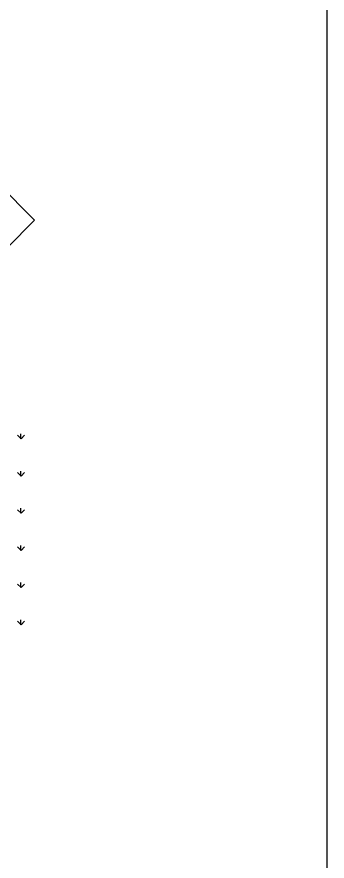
# Model space of a CAD drawing. Header units: millimetres. Extents: x 43843 to 1069877, y 60576 to 148433.
# Drawn here: x 870954 to 876951, y 85766 to 102073 of the extents above; entities that cross this region are included whole.
import ezdxf

# ---------------------------------------------------------------- set-up
doc = ezdxf.new("R2010")
doc.units = ezdxf.units.MM
for name, color, linetype in [('8', 8, 'Continuous'), ('S-HAT', 252, 'Continuous'), ('XR-지하주차장$0$AA-COL', 2, 'Continuous')]:
    doc.layers.add(name, color=color, linetype=linetype)
doc.layers.add('DEFPOINT', color=142, linetype='Continuous', plot=False)

# ---------------------------------------------------------------- blocks, each defined once
blk = doc.blocks.new('zw$9A02')
at = {"layer": 'DEFPOINT', "color": 150}
blk.add_lwpolyline([(4710, -56999), (84831, -56999), (84831, -4325), (4710, -4325)], close=True, dxfattribs=at)
blk = doc.blocks.new('zw$D357')
at = {"layer": 'S-HAT', "color": 251}
for p, q in [((94, -38166), (27, -38098)), ((92, -38165), (92, -38070)), ((94, -38166), (162, -38098)), ((92, -38884), (92, -38788)), ((94, -38884), (27, -38817)), ((94, -38884), (162, -38817)), ((94, -39602), (27, -39535)), ((92, -39602), (92, -39507)), ((94, -39602), (162, -39535)), ((94, -40321), (27, -40253)), ((92, -40320), (92, -40225)), ((94, -40321), (162, -40253)), ((94, -41039), (27, -40972)), ((92, -41039), (92, -40944)), ((94, -41039), (162, -40972)), ((94, -41758), (27, -41690)), ((92, -41757), (92, -41662)), ((94, -41758), (162, -41690))]:
    blk.add_line(p, q, dxfattribs=at)
at = {"layer": 'XR-지하주차장$0$AA-COL'}
blk.add_lwpolyline([(-705, -35006), (356, -33945), (-351, -33238), (-1412, -34299)], close=True, dxfattribs=at)

msp = doc.modelspace()

# ---------------------------------------------------------------- block references
at = {"xscale": 1.333333333333333, "yscale": 1.333333333333333, "zscale": 1.333333333333333}
msp.add_blockref('zw$9A02', (763842.813, 146933.143), dxfattribs=at)
at = {"layer": '8'}
msp.add_blockref('zw$D357', (870941.011, 132088.525), dxfattribs=at)

doc.saveas('drawing.dxf')
